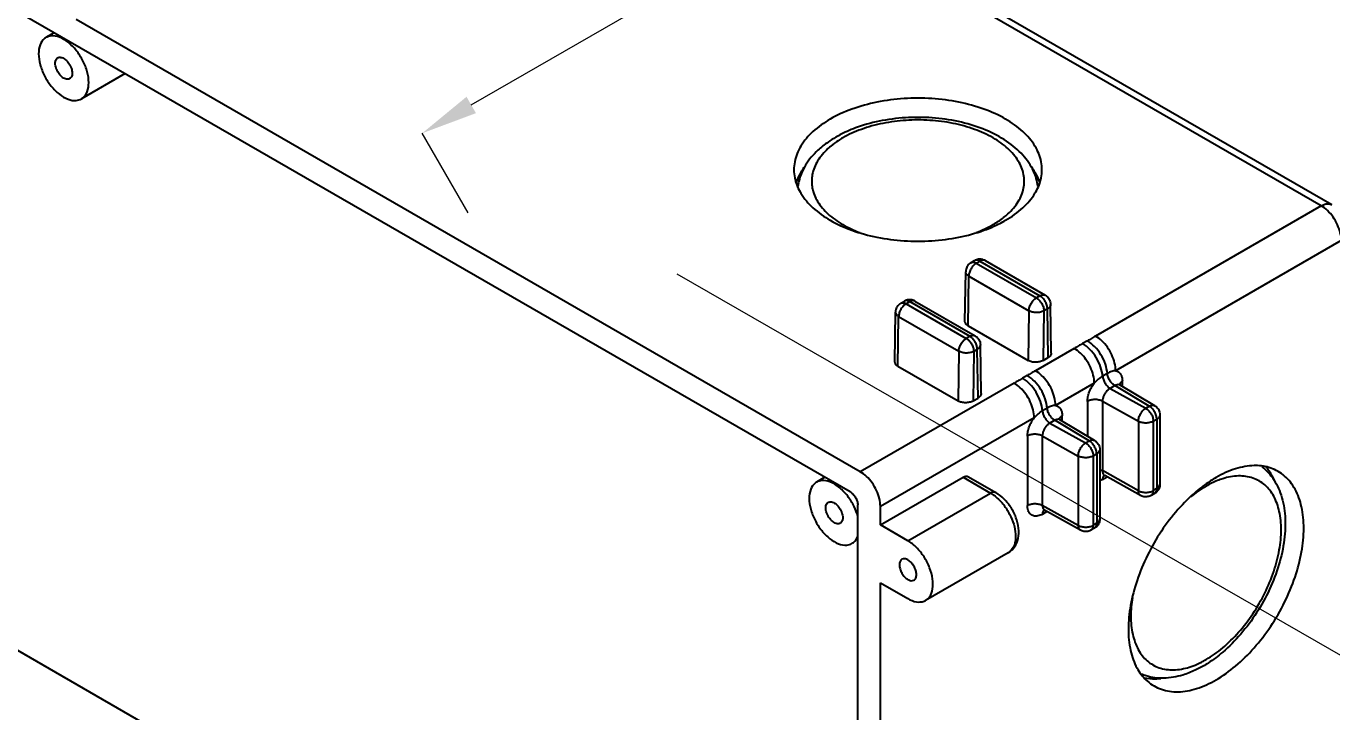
# Model space of a CAD drawing. Extents: x 0 to 1128, y 0 to 827.
# Drawn here: x 713.3 to 805.5, y 523.8 to 572.2 of the extents above; entities that cross this region are included whole.
import ezdxf

# ---------------------------------------------------------------- set-up
doc = ezdxf.new("R2010")
doc.units = 0
doc.header["$LTSCALE"] = 10
doc.header["$MEASUREMENT"] = 0
doc.header["$PDMODE"] = 3
doc.header["$PDSIZE"] = -10
doc.layers.get('0').update_dxf_attribs({"linetype": 'CONTINUOUS'})
doc.layers.get('DEFPOINTS').update_dxf_attribs({"linetype": 'CONTINUOUS'})
doc.styles.add('Daelim Dimension', font='')
doc.styles.get('Daelim Dimension').set_extended_font_data('나눔고딕')
doc.dimstyles.new('DEFAULT', dxfattribs={"dimscale": 2, "dimtxt": 2, "dimasz": 2, "dimexe": 0, "dimexo": 2, "dimgap": 1, "dimtad": 1, "dimdec": 0, "dimzin": 9, "dimdsep": 46, "dimtxsty": 'Daelim Dimension', "dimcen": 0.5, "dimclrd": 5, "dimclre": 5, "dimclrt": 256, "dimadec": 1, "dimazin": 0, "dimtfac": 1, "dimtdec": 0, "dimtix": 1, "dimtmove": 0, "dimatfit": 3, "dimfxl": 1, "dimtolj": 1, "dimtzin": 1, "dimlwd": 9, "dimlwe": 9, "dimarcsym": 0})

# ---------------------------------------------------------------- blocks, each defined once
blk = doc.blocks.new('*D5')
at = {"color": 5, "lineweight": 9, "ltscale": 0.5, "transparency": 16777216}
for p, q in [((774.245, 583.67), (802.521, 599.995)), ((777.486, 578.057), (774.245, 583.67)), ((744.743, 566.637), (770.781, 581.67)), ((744.52, 559.024), (741.279, 564.637))]:
    blk.add_line(p, q, dxfattribs=at)
at = {"color": 5, "ltscale": 0.5, "transparency": 16777216}
for points in [[(770.448, 582.248), (771.115, 581.093), (774.245, 583.67)], [(744.41, 567.215), (745.077, 566.06), (741.279, 564.637)]]:
    blk.add_solid(points, dxfattribs=at)
at = {"layer": 'DEFPOINTS', "color": 0, "ltscale": 0.5, "transparency": 16777216}
for p in [(774.245, 583.67), (779.486, 574.593), (746.52, 555.56)]:
    blk.add_point(p, dxfattribs=at)
at = {"color": 7, "ltscale": 0.5, "transparency": 16777216, "insert": (785.689, 600.499), "char_height": 10, "attachment_point": 5, "rotation": 29.99985, "style": 'Daelim Dimension'}
blk.add_mtext('\\A1;(95)', dxfattribs=at)
blk = doc.blocks.new('*D6')
at = {"color": 5, "lineweight": 9, "ltscale": 0.5, "transparency": 16777216}
for p, q in [((651.334, 526.588), (634.606, 498.741)), ((638.035, 496.681), (754.591, 426.662)), ((774.749, 452.449), (758.02, 424.603))]:
    blk.add_line(p, q, dxfattribs=at)
at = {"color": 5, "ltscale": 0.5, "transparency": 16777216}
for points in [[(638.378, 497.253), (637.692, 496.11), (634.606, 498.741)], [(754.935, 427.234), (754.248, 426.091), (758.02, 424.603)]]:
    blk.add_solid(points, dxfattribs=at)
at = {"layer": 'DEFPOINTS', "color": 0, "ltscale": 0.5, "transparency": 16777216}
for p in [(653.394, 530.017), (776.808, 455.878), (758.02, 424.603)]:
    blk.add_point(p, dxfattribs=at)
at = {"color": 7, "ltscale": 0.5, "transparency": 16777216, "insert": (700.872, 469.261), "char_height": 10, "attachment_point": 5, "rotation": 329.00548, "style": 'Daelim Dimension'}
blk.add_mtext('\\A1;(331)', dxfattribs=at)
blk = doc.blocks.new('*D7')
at = {"color": 5, "lineweight": 9, "ltscale": 0.5, "transparency": 16777216}
for p, q in [((759.241, 554.713), (852.347, 501.166)), ((850.353, 497.698), (812.789, 432.384)), ((717.69, 482.463), (810.795, 428.916))]:
    blk.add_line(p, q, dxfattribs=at)
at = {"color": 5, "ltscale": 0.5, "transparency": 16777216}
for points in [[(849.775, 498.031), (850.931, 497.366), (852.347, 501.166)], [(812.211, 432.716), (813.367, 432.052), (810.795, 428.916)]]:
    blk.add_solid(points, dxfattribs=at)
at = {"layer": 'DEFPOINTS', "color": 0, "ltscale": 0.5, "transparency": 16777216}
for p in [(755.774, 556.707), (714.222, 484.458), (810.795, 428.916)]:
    blk.add_point(p, dxfattribs=at)
at = {"color": 7, "ltscale": 0.5, "transparency": 16777216, "insert": (823.897, 469.455), "char_height": 10, "attachment_point": 5, "rotation": 60.09591, "style": 'Daelim Dimension'}
blk.add_mtext('\\A1;(200)', dxfattribs=at)

msp = doc.modelspace()

# ---------------------------------------------------------------- linework, layer by layer
at = {"color": 9, "linetype": 'Continuous'}
for p, q in [((804.727, 559.514), (690.528, 625.444)), ((804.727, 559.514), (788.802, 550.319)), ((806.141, 557.064), (790.216, 547.87)), ((780.258, 555.642), (780.258, 555.642)), ((779.635, 554.861), (779.635, 554.861)), ((780.384, 555.462), (780.633, 555.605)), ((780.384, 555.462), (784.627, 553.012)), ((780.633, 555.605), (784.876, 553.156)), ((779.802, 551.043), (779.854, 554.554)), ((779.854, 554.554), (784.097, 552.105)), ((784.876, 553.156), (784.627, 553.012)), ((774.684, 552.003), (774.684, 552.003)), ((775.308, 552.784), (775.308, 552.784)), ((775.434, 552.604), (775.683, 552.747)), ((775.434, 552.604), (779.677, 550.154)), ((775.683, 552.747), (779.925, 550.298)), ((784.097, 552.105), (784.044, 548.593)), ((785.157, 552.094), (785.105, 548.593)), ((785.406, 552.237), (785.157, 552.094)), ((785.458, 548.797), (785.406, 552.237)), ((785.626, 552.555), (785.626, 552.555)), ((774.851, 548.185), (774.904, 551.696)), ((774.904, 551.696), (779.147, 549.247)), ((779.925, 550.298), (779.677, 550.154)), ((779.147, 549.247), (779.094, 545.735)), ((780.207, 549.236), (780.155, 545.735)), ((780.456, 549.379), (780.207, 549.236)), ((780.508, 545.939), (780.456, 549.379)), ((780.675, 549.697), (780.675, 549.697)), ((787.294, 549.449), (784.559, 547.87)), ((788.223, 549.976), (787.888, 549.783)), ((783.981, 547.527), (783.646, 547.333)), ((789.632, 547.679), (789.297, 547.485)), ((783.051, 547), (772.2, 540.734)), ((788.708, 546.999), (785.973, 545.42)), ((790.16, 546.817), (789.825, 546.624)), ((789.825, 546.624), (792.343, 545.22)), ((792.592, 545.363), (790.16, 546.817)), ((790.69, 546.761), (790.69, 547.123)), ((788.234, 545.705), (788.234, 543.244)), ((789.285, 545.71), (791.822, 544.296)), ((789.285, 545.71), (789.285, 540.811)), ((785.389, 545.229), (785.054, 545.036)), ((786.448, 544.312), (786.448, 544.674)), ((792.343, 545.22), (792.592, 545.363)), ((793.342, 544.751), (793.342, 544.751)), ((784.466, 544.55), (773.614, 538.285)), ((785.917, 544.367), (785.582, 544.174)), ((785.582, 544.174), (788.1, 542.77)), ((788.349, 542.914), (785.917, 544.367)), ((791.822, 544.296), (791.822, 539.397)), ((792.873, 544.301), (793.122, 544.445)), ((792.873, 544.301), (792.873, 539.402)), ((793.122, 544.445), (793.122, 539.546)), ((783.991, 543.255), (783.991, 538.356)), ((785.043, 543.261), (787.579, 541.846)), ((785.043, 543.261), (785.043, 538.362)), ((788.1, 542.77), (788.349, 542.914)), ((787.579, 541.846), (787.579, 536.947)), ((788.631, 541.852), (788.879, 541.995)), ((788.631, 541.852), (788.631, 536.953)), ((788.879, 541.995), (788.879, 537.096)), ((789.099, 542.301), (789.099, 542.301)), ((779.448, 540.346), (781.392, 539.224)), ((791.822, 539.397), (789.285, 540.811)), ((789.295, 540.194), (789.608, 540.375)), ((775.559, 535.856), (781.392, 539.224)), ((793.122, 539.546), (792.873, 539.402)), ((787.579, 536.947), (785.043, 538.362)), ((785.052, 537.744), (785.365, 537.925)), ((788.879, 537.096), (788.631, 536.953))]:
    msp.add_line(p, q, dxfattribs=at)
at = {"color": 7, "linetype": 'Continuous'}
for p, q in [((805.476, 559.588), (691.278, 625.519)), ((771.493, 539.305), (658.709, 604.42)), ((772.2, 540.734), (716.868, 572.679)), ((715.323, 571.734), (714.735, 571.394)), ((720.323, 568.848), (717.234, 567.064)), ((780.009, 555.499), (780.258, 555.642)), ((781.008, 555.642), (785.251, 553.193)), ((779.582, 551.353), (779.635, 554.861)), ((774.632, 548.495), (774.684, 552.003)), ((775.059, 552.641), (775.308, 552.784)), ((776.058, 552.784), (780.3, 550.335)), ((785.678, 549.108), (785.626, 552.555)), ((779.802, 551.043), (784.044, 548.593)), ((780.728, 546.249), (780.675, 549.697)), ((785.105, 548.593), (785.458, 548.797)), ((774.851, 548.185), (779.094, 545.735)), ((790.464, 546.918), (790.457, 546.929)), ((790.474, 546.905), (790.464, 546.918)), ((790.532, 546.856), (790.474, 546.905)), ((792.976, 545.395), (790.532, 546.856)), ((780.155, 545.735), (780.508, 545.939)), ((793.342, 544.751), (793.342, 539.852)), ((786.221, 544.468), (786.214, 544.48)), ((786.231, 544.455), (786.221, 544.468)), ((786.289, 544.407), (786.231, 544.455)), ((788.734, 542.945), (786.289, 544.407)), ((789.099, 542.301), (789.099, 537.402)), ((769.7, 540.341), (769.111, 540.001)), ((773.614, 536.978), (779.448, 540.346)), ((779.823, 540.384), (781.767, 539.261)), ((789.347, 540.493), (789.356, 540.493)), ((789.356, 540.493), (789.446, 540.465)), ((791.978, 539.053), (789.447, 540.464)), ((692.985, 539.518), (741.875, 511.292)), ((792.967, 539.202), (792.718, 539.059)), ((772.023, 457.553), (772.023, 538.387)), ((773.614, 536.978), (773.614, 538.285)), ((785.105, 538.044), (785.114, 538.043)), ((785.114, 538.043), (785.204, 538.015)), ((787.735, 536.604), (785.204, 538.015)), ((775.559, 535.856), (773.614, 536.978)), ((788.724, 536.753), (788.475, 536.609)), ((782.642, 535.017), (776.808, 531.649)), ((773.614, 532.896), (775.559, 531.773)), ((773.614, 499.093), (773.614, 532.896))]:
    msp.add_line(p, q, dxfattribs=at)
for points, start_tangent, end_tangent in [([(714.734, 571.393), (714.63, 571.323), (714.323, 570.887), (714.217, 570.25)], (-0.87059, -0.492009), (0, -1)), ([(717.752, 568.209), (717.646, 568.969), (717.339, 569.76), (716.868, 570.487), (716.291, 571.062), (715.678, 571.417), (715.101, 571.508), (714.734, 571.393)], (0, 1), (-0.87059, -0.492009)), ([(714.217, 570.25), (714.323, 569.49), (714.63, 568.699), (715.101, 567.972), (715.678, 567.396), (716.291, 567.042), (716.868, 566.951), (717.235, 567.066)], (0, -1), (0.87059, 0.492009)), ([(715.383, 569.576), (715.443, 569.843), (715.561, 569.965)], (0, 1), (0.855845, 0.517233)), ([(716.408, 568.494), (716.359, 568.47), (716.118, 568.476), (715.851, 568.63), (715.61, 568.903), (715.443, 569.241), (715.383, 569.576)], (-0.855845, -0.517233), (0, 1)), ([(715.561, 569.965), (715.61, 569.988), (715.851, 569.983), (716.118, 569.829), (716.359, 569.556), (716.526, 569.218), (716.586, 568.882)], (0.855845, 0.517233), (0, -1)), ([(716.586, 568.882), (716.526, 568.616), (716.408, 568.494)], (0, -1), (-0.855845, -0.517233)), ([(717.235, 567.066), (717.339, 567.136), (717.646, 567.572), (717.752, 568.209)], (0.87059, 0.492009), (0, 1)), ([(785.015, 562.065), (784.96, 562.631), (784.524, 563.734), (783.674, 564.753), (782.453, 565.637), (780.921, 566.342), (779.155, 566.833), (777.245, 567.085), (775.286, 567.085), (773.375, 566.833), (771.61, 566.342), (770.078, 565.637)], (-0.000004, 1), (-0.866027, -0.499998)), ([(784.735, 560.894), (784.418, 561.972), (783.672, 563.088), (782.524, 564.075), (781.049, 564.862), (779.344, 565.411), (777.503, 565.707), (775.611, 565.747), (773.751, 565.531), (772.007, 565.065), (770.844, 564.567)], (-0.131885, 0.991265), (-0.890645, -0.4547)), ([(770.078, 565.637), (768.857, 564.753), (768.006, 563.733), (767.57, 562.631), (767.516, 562.065)], (-0.866027, -0.499998), (0.000004, -1)), ([(769.921, 564.017), (769.203, 563.439), (768.332, 562.382), (767.859, 561.238), (767.794, 560.879)], (-0.820775, -0.571252), (-0.126549, -0.99196)), ([(770.462, 564.36), (769.921, 564.017)], (-0.866027, -0.499998), (-0.820775, -0.571252)), ([(770.844, 564.567), (770.462, 564.36)], (-0.890645, -0.4547), (-0.866027, -0.499998)), ([(768.222, 562.217), (768.006, 561.896)], (-0.595517, -0.803343), (-0.517433, -0.855723)), ([(784.524, 561.896), (784.277, 562.26)], (-0.51749, 0.855689), (-0.605406, 0.795917)), ([(767.516, 562.065), (767.57, 561.499), (767.946, 560.501)], (0.000004, -1), (0.490536, -0.871421)), ([(767.995, 561.876), (767.666, 561.161)], (-0.512342, -0.858781), (-0.310352, -0.950622)), ([(768.006, 561.896), (767.995, 561.876)], (-0.517433, -0.855723), (-0.512342, -0.858781)), ([(784.536, 561.876), (784.524, 561.896)], (-0.512385, 0.858756), (-0.51749, 0.855689)), ([(784.865, 561.161), (784.536, 561.876)], (-0.310333, 0.950628), (-0.512385, 0.858756)), ([(784.584, 560.499), (784.96, 561.499), (785.015, 562.065)], (0.491039, 0.871137), (-0.000004, 1)), ([(767.946, 560.501), (768.006, 560.397)], (0.490536, -0.871421), (0.51749, -0.855689)), ([(768.006, 560.397), (768.857, 559.377), (770.078, 558.493), (771.61, 557.788), (773.376, 557.297), (775.286, 557.045), (777.245, 557.045), (779.155, 557.297), (780.921, 557.788), (781.622, 558.07)], (0.51749, -0.855689), (0.912988, 0.407987)), ([(782.453, 558.493), (783.674, 559.377), (784.524, 560.397)], (0.866027, 0.499998), (0.517433, 0.855723)), ([(784.524, 560.397), (784.584, 560.499)], (0.517433, 0.855723), (0.491039, 0.871137)), ([(781.622, 558.07), (782.453, 558.493)], (0.912988, 0.407987), (0.866027, 0.499998)), ([(780.287, 555.658), (780.258, 555.642)], (-0.886867, -0.462025), (-0.865678, -0.500601)), ([(780.606, 555.742), (780.344, 555.685), (780.287, 555.658)], (-0.999359, -0.035785), (-0.886867, -0.462025)), ([(781.008, 555.642), (780.918, 555.687), (780.633, 555.743), (780.606, 555.742)], (-0.865718, 0.500532), (-0.999359, -0.035785)), ([(780.009, 555.499), (779.793, 555.31), (779.661, 555.048), (779.635, 554.861)], (-0.866027, -0.499998), (-0.01513, -0.999886)), ([(775.656, 552.884), (775.394, 552.827), (775.337, 552.8)], (-0.999359, -0.035785), (-0.886867, -0.462025)), ([(776.058, 552.784), (775.968, 552.829), (775.683, 552.885), (775.656, 552.884)], (-0.865718, 0.500532), (-0.999359, -0.035785)), ([(785.251, 553.193), (785.468, 553.003), (785.599, 552.74), (785.625, 552.555)], (0.86603, -0.499992), (0.01533, -0.999882)), ([(775.059, 552.641), (774.842, 552.452), (774.711, 552.19), (774.684, 552.003)], (-0.866027, -0.499998), (-0.01513, -0.999886)), ([(775.337, 552.8), (775.308, 552.784)], (-0.886867, -0.462025), (-0.865678, -0.500601)), ([(779.802, 551.043), (779.639, 551.183), (779.582, 551.349), (779.582, 551.353)], (-0.86603, 0.499992), (0.01624, 0.999868)), ([(780.3, 550.335), (780.518, 550.145), (780.649, 549.882), (780.675, 549.697)], (0.86603, -0.499992), (0.01533, -0.999882)), ([(774.851, 548.185), (774.689, 548.325), (774.632, 548.491), (774.632, 548.495)], (-0.86603, 0.499992), (0.01624, 0.999868)), ([(785.105, 548.593), (784.862, 548.5), (784.575, 548.467), (784.288, 548.499), (784.044, 548.593)], (-0.866027, -0.499998), (-0.86603, 0.499992)), ([(785.678, 549.107), (785.678, 549.104), (785.621, 548.938), (785.458, 548.797)], (0.016555, -0.999863), (-0.866027, -0.499998)), ([(780.155, 545.735), (779.911, 545.641), (779.624, 545.609), (779.337, 545.641), (779.094, 545.735)], (-0.866027, -0.499998), (-0.86603, 0.499992)), ([(780.728, 546.249), (780.728, 546.246), (780.671, 546.08), (780.508, 545.939)], (0.016555, -0.999863), (-0.866027, -0.499998)), ([(792.976, 545.395), (793.19, 545.203), (793.317, 544.94), (793.342, 544.751)], (0.858306, -0.513138), (0.000134, -1)), ([(788.734, 542.945), (788.947, 542.754), (789.075, 542.49), (789.099, 542.301)], (0.858306, -0.513138), (0.000134, -1)), ([(799.986, 541.168), (798.679, 540.942), (797.302, 540.326)], (-0.999795, -0.020239), (-0.866027, -0.499998)), ([(800.105, 541.169), (799.986, 541.168)], (-0.999947, 0.010323), (-0.999795, -0.020239)), ([(801.676, 540.758), (801.16, 540.994), (800.105, 541.169)], (-0.866028, 0.499995), (-0.999947, 0.010323)), ([(800.522, 541.102), (801.256, 540.346)], (0.792528, -0.609836), (0.590487, -0.807047)), ([(801.274, 540.439), (800.819, 541.081)], (-0.487537, 0.873102), (-0.668117, 0.744056)), ([(769.111, 539.999), (769.007, 539.93), (768.7, 539.493), (768.593, 538.856)], (-0.87059, -0.492009), (0, -1)), ([(771.245, 539.093), (770.668, 539.669), (770.054, 540.023), (769.477, 540.114), (769.111, 539.999)], (-0.626411, 0.779493), (-0.87059, -0.492009)), ([(773.614, 538.285), (773.545, 538.829), (773.344, 539.401), (773.031, 539.943), (772.637, 540.402), (772.2, 540.734)], (0, 1), (-0.86603, 0.499992)), ([(779.448, 540.346), (779.651, 540.417), (779.823, 540.384)], (0.866027, 0.499998), (0.866032, -0.499989)), ([(797.302, 540.326), (796.521, 539.818)], (-0.866027, -0.499998), (-0.809823, -0.586675)), ([(801.298, 540.288), (801.892, 539.084), (802.172, 537.597), (802.116, 535.925), (801.739, 534.174), (801.075, 532.432), (800.163, 530.774), (799.046, 529.271), (797.771, 527.994), (796.758, 527.235)], (0.575794, -0.817595), (-0.839106, -0.543968)), ([(797.302, 526.037), (798.679, 527.011), (799.986, 528.294), (801.16, 529.823), (802.139, 531.52), (802.876, 533.3), (803.334, 535.074), (803.489, 536.754), (803.334, 538.254), (802.876, 539.5), (802.139, 540.429), (801.676, 540.758)], (0.866027, 0.499998), (-0.866028, 0.499995)), ([(801.256, 540.346), (801.298, 540.288)], (0.590487, -0.807047), (0.575794, -0.817595)), ([(801.285, 540.418), (801.274, 540.439)], (-0.482308, 0.876002), (-0.487537, 0.873102)), ([(801.476, 540.022), (801.285, 540.418)], (-0.386587, 0.922253), (-0.482308, 0.876002)), ([(771.715, 538.366), (771.245, 539.093)], (-0.455809, 0.890078), (-0.626411, 0.779493)), ([(771.493, 539.305), (771.696, 539.142), (771.868, 538.91), (771.983, 538.645), (772.023, 538.387)], (0.86603, -0.499992), (0, -1)), ([(782.641, 535.017), (782.695, 535.05), (783.091, 535.438), (783.333, 536.018), (783.365, 536.741), (783.183, 537.497), (782.834, 538.199), (782.352, 538.805), (781.767, 539.261)], (0.866928, 0.498433), (-0.86603, 0.499992)), ([(796.521, 539.818), (795.925, 539.352), (794.617, 538.068), (793.444, 536.54), (792.465, 534.843), (791.727, 533.063), (791.27, 531.289), (791.115, 529.609), (791.27, 528.109), (791.727, 526.863)], (-0.809823, -0.586675), (0.482308, -0.876002)), ([(792.718, 539.059), (792.635, 539.018), (792.354, 538.958), (792.067, 539.011), (791.978, 539.053)], (-0.865683, -0.500592), (-0.873125, 0.487497)), ([(793.007, 539.227), (792.966, 539.202)], (-0.832544, -0.553959), (-0.865935, -0.500157)), ([(793.121, 539.321), (793.007, 539.227)], (-0.708033, -0.706179), (-0.832544, -0.553959)), ([(793.342, 539.852), (793.285, 539.567), (793.121, 539.321)], (0, -1), (-0.708033, -0.706179)), ([(768.593, 538.856), (768.7, 538.097), (769.007, 537.305), (769.477, 536.578), (770.054, 536.003), (770.668, 535.648), (771.245, 535.558), (771.611, 535.672)], (0, -1), (0.87059, 0.492009)), ([(769.76, 538.183), (769.82, 538.449), (769.937, 538.571)], (0, 1), (0.855845, 0.517233)), ([(770.785, 537.1), (770.736, 537.077), (770.495, 537.082), (770.227, 537.236), (769.986, 537.509), (769.82, 537.847), (769.76, 538.183)], (-0.855845, -0.517233), (0, 1)), ([(769.937, 538.571), (769.986, 538.595), (770.227, 538.59), (770.495, 538.435), (770.736, 538.162), (770.903, 537.824), (770.962, 537.489)], (0.855845, 0.517233), (0, -1)), ([(771.756, 538.284), (771.715, 538.366)], (-0.43695, 0.899486), (-0.455809, 0.890078)), ([(772.023, 537.571), (771.756, 538.284)], (-0.256706, 0.96649), (-0.43695, 0.899486)), ([(770.962, 537.489), (770.903, 537.222), (770.785, 537.1)], (0, -1), (-0.855845, -0.517233)), ([(789.099, 537.402), (789.043, 537.118), (788.879, 536.871)], (0, -1), (-0.708033, -0.706179)), ([(788.475, 536.609), (788.393, 536.568), (788.112, 536.509), (787.825, 536.561), (787.735, 536.604)], (-0.865683, -0.500592), (-0.873125, 0.487497)), ([(788.764, 536.778), (788.724, 536.753)], (-0.832544, -0.553959), (-0.865935, -0.500157)), ([(788.879, 536.871), (788.764, 536.778)], (-0.708033, -0.706179), (-0.832544, -0.553959)), ([(771.611, 535.672), (771.715, 535.742), (772.024, 536.182)], (0.87059, 0.492009), (0.360911, 0.9326)), ([(776.807, 531.65), (777.089, 531.91), (777.299, 532.455), (777.299, 533.164), (777.089, 533.951), (776.695, 534.722), (776.163, 535.384), (775.559, 535.856)], (0.86139, 0.507944), (-0.86603, 0.499992)), ([(775.133, 534.551), (775.003, 534.401), (774.957, 534.162)], (-0.866307, -0.499512), (0, -1)), ([(776.16, 533.468), (776.114, 533.76), (775.983, 534.06), (775.789, 534.323), (775.559, 534.509), (775.328, 534.589), (775.133, 534.551)], (0, 1), (-0.866307, -0.499512)), ([(774.957, 534.162), (775.003, 533.87), (775.133, 533.569), (775.328, 533.306), (775.559, 533.121), (775.789, 533.041), (775.983, 533.078)], (0, -1), (0.866307, 0.499512)), ([(775.983, 533.078), (776.114, 533.228), (776.16, 533.468)], (0.866307, 0.499512), (0, 1)), ([(775.559, 531.773), (776.163, 531.547), (776.695, 531.595), (776.807, 531.65)], (0.86603, -0.499992), (0.86139, 0.507944)), ([(796.758, 527.235), (796.388, 527.008)], (-0.839106, -0.543968), (-0.866027, -0.499998)), ([(791.727, 526.863), (791.787, 526.759)], (0.482308, -0.876002), (0.509429, -0.860513)), ([(791.787, 526.759), (792.465, 525.934), (792.927, 525.605)], (0.509429, -0.860513), (0.866028, -0.499995)), ([(795.82, 526.711), (794.961, 526.378), (793.61, 526.152), (792.382, 526.315), (792.039, 526.438)], (-0.905108, -0.425181), (-0.922338, 0.386384)), ([(792.219, 526.186), (793.026, 526.113), (793.412, 526.14)], (0.978437, -0.206544), (0.993474, 0.11406)), ([(796.388, 527.008), (795.82, 526.711)], (-0.866027, -0.499998), (-0.905108, -0.425181)), ([(792.927, 525.605), (793.444, 525.369), (794.617, 525.195), (795.925, 525.421), (797.302, 526.037)], (0.866028, -0.499995), (0.866027, 0.499998))]:
    msp.add_spline(points, degree=3, dxfattribs=dict(at, start_tangent=start_tangent, end_tangent=end_tangent))
at = {"color": 9, "linetype": 'Continuous'}
for points, start_tangent, end_tangent in [([(782.615, 558.944), (783.344, 559.818), (783.718, 560.764), (783.718, 561.733), (783.345, 562.679), (782.616, 563.552), (781.568, 564.311), (780.255, 564.915), (778.742, 565.336), (777.104, 565.551), (775.425, 565.551), (773.787, 565.335), (772.274, 564.914), (770.962, 564.31)], (0.736491, 0.676447), (-0.866027, -0.499998)), ([(770.642, 564.114), (770.124, 563.734)], (-0.83697, -0.547249), (-0.771717, -0.635966)), ([(770.962, 564.31), (770.642, 564.114)], (-0.866027, -0.499998), (-0.83697, -0.547249)), ([(769.915, 563.553), (769.187, 562.679), (768.813, 561.733), (768.813, 560.764), (769.186, 559.818), (769.915, 558.945), (770.963, 558.186), (772.16, 557.625)], (-0.736491, -0.676447), (0.935567, -0.35315)), ([(770.124, 563.734), (769.915, 563.553)], (-0.771717, -0.635966), (-0.736491, -0.676447)), ([(804.727, 559.514), (805.054, 559.643), (805.35, 559.64), (805.476, 559.587)], (0.866027, 0.499998), (0.866029, -0.499993)), ([(806.141, 557.064), (806.071, 557.609), (805.871, 558.18), (805.558, 558.722), (805.163, 559.181), (804.727, 559.514)], (0, 1), (-0.86603, 0.499992)), ([(781.569, 558.187), (782.313, 558.688)], (0.866027, 0.499998), (0.785608, 0.618725)), ([(782.313, 558.688), (782.615, 558.944)], (0.785608, 0.618725), (0.736491, 0.676447)), ([(780.372, 557.625), (781.569, 558.187)], (0.935505, 0.353314), (0.866027, 0.499998)), ([(780.633, 555.605), (780.429, 555.676), (780.258, 555.642)], (-0.86603, 0.499992), (-0.866748, -0.498746)), ([(781.008, 555.642), (781.006, 555.643), (780.835, 555.676), (780.633, 555.605)], (-0.86532, 0.50122), (-0.866027, -0.499998)), ([(779.854, 554.554), (779.691, 554.694), (779.635, 554.859), (779.635, 554.861)], (-0.86603, 0.499992), (0.015849, 0.999874)), ([(780.384, 555.462), (780.187, 555.303), (780.014, 555.074), (779.898, 554.811), (779.854, 554.554)], (-0.866027, -0.499998), (-0.014984, -0.999888)), ([(780.009, 555.499), (780.182, 555.532), (780.217, 555.528)], (0.866028, 0.499995), (0.983202, -0.18252)), ([(780.217, 555.528), (780.384, 555.462)], (0.983202, -0.18252), (0.86603, -0.499992)), ([(784.097, 552.105), (784.14, 552.36), (784.255, 552.622), (784.426, 552.851), (784.627, 553.012)], (0.014984, 0.999888), (0.866027, 0.499998)), ([(784.627, 553.012), (784.827, 552.852), (785.001, 552.619), (785.117, 552.353), (785.157, 552.094)], (0.86603, -0.499992), (0, -1)), ([(784.876, 553.156), (785.076, 553.226), (785.247, 553.195), (785.251, 553.193)], (0.866027, 0.499998), (0.864755, -0.502194)), ([(785.406, 552.237), (785.365, 552.496), (785.249, 552.763), (785.076, 552.995), (784.876, 553.156)], (0, 1), (-0.86603, 0.499992)), ([(774.904, 551.696), (774.741, 551.836), (774.684, 552.001), (774.684, 552.003)], (-0.86603, 0.499992), (0.015849, 0.999874)), ([(775.434, 552.604), (775.236, 552.445), (775.064, 552.216), (774.947, 551.953), (774.904, 551.696)], (-0.866027, -0.499998), (-0.014984, -0.999888)), ([(775.059, 552.641), (775.231, 552.674), (775.267, 552.67)], (0.866028, 0.499995), (0.983202, -0.18252)), ([(775.267, 552.67), (775.434, 552.604)], (0.983202, -0.18252), (0.86603, -0.499992)), ([(775.683, 552.747), (775.479, 552.818), (775.308, 552.784)], (-0.86603, 0.499992), (-0.866748, -0.498746)), ([(776.058, 552.784), (776.056, 552.785), (775.884, 552.818), (775.683, 552.747)], (-0.86532, 0.50122), (-0.866027, -0.499998)), ([(785.157, 552.094), (784.913, 552.004), (784.624, 551.975), (784.336, 552.011), (784.097, 552.105)], (-0.87355, -0.486734), (-0.86603, 0.499992)), ([(785.626, 552.555), (785.626, 552.553), (785.569, 552.383), (785.406, 552.237)], (0.015864, -0.999874), (-0.858437, -0.512918)), ([(779.147, 549.247), (779.19, 549.502), (779.305, 549.764), (779.476, 549.993), (779.677, 550.154)], (0.014984, 0.999888), (0.866027, 0.499998)), ([(779.677, 550.154), (779.877, 549.994), (780.05, 549.761), (780.166, 549.495), (780.207, 549.236)], (0.86603, -0.499992), (0, -1)), ([(779.925, 550.298), (780.126, 550.368), (780.297, 550.337), (780.3, 550.335)], (0.866027, 0.499998), (0.864755, -0.502194)), ([(780.456, 549.379), (780.415, 549.638), (780.299, 549.905), (780.125, 550.137), (779.925, 550.298)], (0, 1), (-0.86603, 0.499992)), ([(788.802, 550.319), (788.505, 550.143), (788.223, 549.976)], (-0.866512, -0.499156), (-0.866034, -0.499986)), ([(790.216, 547.87), (790.147, 548.415), (789.946, 548.986), (789.633, 549.528), (789.239, 549.987), (788.802, 550.319)], (0.00021, 1), (-0.866078, 0.499909)), ([(780.207, 549.236), (779.963, 549.146), (779.674, 549.117), (779.386, 549.153), (779.147, 549.247)], (-0.87355, -0.486734), (-0.86603, 0.499992)), ([(780.675, 549.697), (780.675, 549.695), (780.619, 549.525), (780.456, 549.379)], (0.015864, -0.999874), (-0.858437, -0.512918)), ([(787.888, 549.783), (787.605, 549.623), (787.294, 549.449)], (-0.865942, -0.500144), (-0.865545, -0.500831)), ([(788.708, 546.999), (788.639, 547.544), (788.438, 548.115), (788.125, 548.657), (787.731, 549.117), (787.294, 549.449)], (0.000029, 1), (-0.866023, 0.500004)), ([(789.297, 547.485), (789.155, 548.145), (788.842, 548.805), (788.4, 549.377), (787.888, 549.783)], (-0.075389, 0.997154), (-0.865935, 0.500157)), ([(789.632, 547.679), (789.49, 548.338), (789.177, 548.999), (788.735, 549.571), (788.223, 549.976)], (-0.075362, 0.997156), (-0.866015, 0.500017)), ([(783.646, 547.333), (783.362, 547.174), (783.051, 547)], (-0.865942, -0.500144), (-0.865545, -0.500831)), ([(785.054, 545.036), (784.912, 545.695), (784.599, 546.356), (784.157, 546.928), (783.646, 547.333)], (-0.075389, 0.997154), (-0.865935, 0.500157)), ([(784.559, 547.87), (784.263, 547.694), (783.981, 547.527)], (-0.866512, -0.499156), (-0.866034, -0.499986)), ([(785.389, 545.229), (785.247, 545.889), (784.934, 546.549), (784.492, 547.121), (783.981, 547.527)], (-0.075362, 0.997156), (-0.866015, 0.500017)), ([(785.973, 545.42), (785.904, 545.965), (785.703, 546.536), (785.39, 547.078), (784.996, 547.538), (784.559, 547.87)], (0.00021, 1), (-0.866078, 0.499909)), ([(789.297, 547.485), (788.987, 547.266), (788.708, 546.999)], (-0.865945, -0.500139), (-0.681312, -0.731993)), ([(789.297, 547.485), (789.35, 547.238), (789.467, 546.99), (789.633, 546.776), (789.825, 546.624)], (0.075391, -0.997154), (0.86603, -0.499992)), ([(790.216, 547.87), (789.945, 547.818), (789.632, 547.679)], (-0.996774, -0.080255), (-0.866089, -0.49989)), ([(790.16, 546.817), (789.968, 546.969), (789.802, 547.183), (789.685, 547.431), (789.632, 547.679)], (-0.86603, 0.499992), (-0.075391, 0.997154)), ([(790.216, 547.87), (790.414, 547.788), (790.564, 547.63), (790.658, 547.405), (790.69, 547.123)], (0.982697, -0.185223), (0.000033, -1)), ([(784.466, 544.55), (784.396, 545.095), (784.196, 545.666), (783.883, 546.208), (783.488, 546.667), (783.051, 547)], (0.000029, 1), (-0.866023, 0.500004)), ([(788.234, 545.705), (788.266, 546.023), (788.36, 546.357), (788.51, 546.689), (788.708, 546.999)], (0.000164, 1), (0.597198, 0.802094)), ([(789.825, 546.624), (789.658, 546.5), (789.508, 546.33), (789.388, 546.128), (789.312, 545.914), (789.285, 545.71)], (-0.873424, -0.48696), (-0.000005, -1)), ([(790.321, 546.883), (790.16, 546.817)], (-0.977715, -0.209938), (-0.858304, -0.513142)), ([(790.531, 546.856), (790.466, 546.883), (790.321, 546.883)], (-0.859076, 0.511848), (-0.977715, -0.209938)), ([(790.492, 546.918), (790.485, 546.901)], (-0.383061, -0.923723), (-0.327082, -0.944996)), ([(790.69, 547.123), (790.529, 546.984), (790.492, 546.918)], (-0.866027, -0.499998), (-0.383061, -0.923723)), ([(789.285, 545.71), (789.042, 545.801), (788.758, 545.832), (788.474, 545.798), (788.234, 545.705)], (-0.873425, 0.486959), (-0.866027, -0.499998)), ([(785.054, 545.036), (784.745, 544.817), (784.466, 544.55)], (-0.865945, -0.500139), (-0.681312, -0.731993)), ([(785.054, 545.036), (785.107, 544.788), (785.225, 544.541), (785.391, 544.326), (785.582, 544.174)], (0.075391, -0.997154), (0.86603, -0.499992)), ([(785.973, 545.42), (785.702, 545.368), (785.389, 545.229)], (-0.996774, -0.080255), (-0.866089, -0.49989)), ([(785.917, 544.367), (785.725, 544.52), (785.56, 544.734), (785.442, 544.982), (785.389, 545.229)], (-0.86603, 0.499992), (-0.075391, 0.997154)), ([(785.973, 545.42), (786.171, 545.339), (786.321, 545.18), (786.415, 544.955), (786.448, 544.674)], (0.982697, -0.185223), (0.000033, -1)), ([(786.448, 544.674), (786.286, 544.535), (786.249, 544.468)], (-0.866027, -0.499998), (-0.383061, -0.923723)), ([(791.822, 544.296), (791.862, 544.555), (791.976, 544.823), (792.147, 545.057), (792.343, 545.22)], (0, 1), (0.858302, 0.513145)), ([(792.343, 545.22), (792.546, 545.056), (792.718, 544.824), (792.833, 544.559), (792.873, 544.301)], (0.86603, -0.499992), (0, -1)), ([(792.592, 545.363), (792.798, 545.432), (792.973, 545.397), (792.976, 545.395)], (0.873421, 0.486965), (0.857031, -0.515264)), ([(793.122, 544.445), (793.081, 544.703), (792.965, 544.97), (792.792, 545.203), (792.592, 545.363)], (0, 1), (-0.86603, 0.499992)), ([(793.342, 544.751), (793.342, 544.749), (793.284, 544.584), (793.122, 544.445)], (0.000758, -1), (-0.866027, -0.499998)), ([(783.991, 543.255), (784.023, 543.574), (784.117, 543.908), (784.268, 544.24), (784.466, 544.55)], (0.000164, 1), (0.597198, 0.802094)), ([(785.582, 544.174), (785.415, 544.051), (785.265, 543.88), (785.146, 543.678), (785.069, 543.465), (785.043, 543.261)], (-0.873424, -0.48696), (-0.000005, -1)), ([(786.078, 544.434), (785.917, 544.367)], (-0.977715, -0.209938), (-0.858304, -0.513142)), ([(786.289, 544.406), (786.224, 544.434), (786.078, 544.434)], (-0.859076, 0.511848), (-0.977715, -0.209938)), ([(786.249, 544.468), (786.243, 544.451)], (-0.383061, -0.923723), (-0.327082, -0.944996)), ([(792.873, 544.301), (792.637, 544.209), (792.353, 544.174), (792.066, 544.205), (791.822, 544.296)], (-0.866027, -0.499998), (-0.873425, 0.486959)), ([(785.043, 543.261), (784.799, 543.351), (784.515, 543.382), (784.231, 543.349), (783.991, 543.255)], (-0.873425, 0.486959), (-0.866027, -0.499998)), ([(787.579, 541.846), (787.619, 542.106), (787.733, 542.373), (787.904, 542.608), (788.1, 542.77)], (0, 1), (0.858302, 0.513145)), ([(788.1, 542.77), (788.303, 542.606), (788.475, 542.374), (788.59, 542.109), (788.631, 541.852)], (0.86603, -0.499992), (0, -1)), ([(788.349, 542.914), (788.555, 542.982), (788.73, 542.947), (788.734, 542.945)], (0.873421, 0.486965), (0.857031, -0.515264)), ([(788.879, 541.995), (788.839, 542.254), (788.722, 542.52), (788.549, 542.753), (788.349, 542.914)], (0, 1), (-0.86603, 0.499992)), ([(788.631, 541.852), (788.395, 541.76), (788.11, 541.725), (787.824, 541.755), (787.579, 541.846)], (-0.866027, -0.499998), (-0.873425, 0.486959)), ([(789.099, 542.301), (789.099, 542.299), (789.041, 542.135), (788.879, 541.995)], (0.000758, -1), (-0.866027, -0.499998)), ([(789.101, 540.887), (789.285, 540.811)], (0.960717, -0.277532), (0.873425, -0.486959)), ([(789.295, 540.194), (789.104, 540.103)], (-0.866046, -0.499965), (-0.939197, -0.343378)), ([(789.285, 540.811), (789.312, 540.636), (789.388, 540.509), (789.447, 540.465)], (0.000006, -1), (0.872775, -0.488122)), ([(789.335, 540.405), (789.295, 540.194)], (-0.422044, -0.906575), (0, -1)), ([(789.39, 540.488), (789.335, 540.405)], (-0.674731, -0.738063), (-0.422044, -0.906575)), ([(796.595, 527.466), (797.774, 528.3), (798.895, 529.4), (799.901, 530.71), (800.741, 532.165), (801.373, 533.691), (801.765, 535.212), (801.898, 536.651), (801.765, 537.937), (801.373, 539.005), (800.741, 539.802), (799.901, 540.287), (798.895, 540.435), (797.774, 540.241)], (0.866027, 0.499998), (-0.954063, -0.299606)), ([(797.401, 540.108), (796.595, 539.713)], (-0.928638, -0.370988), (-0.866027, -0.499998)), ([(797.774, 540.241), (797.401, 540.108)], (-0.954063, -0.299606), (-0.928638, -0.370988)), ([(781.767, 539.261), (781.595, 539.294), (781.392, 539.224)], (-0.866032, 0.499988), (-0.866027, -0.499998)), ([(781.392, 539.224), (781.624, 539.073)], (0.86603, -0.499992), (0.807901, -0.589318)), ([(781.624, 539.073), (781.939, 538.808)], (0.807901, -0.589318), (0.723986, -0.689815)), ([(791.822, 539.397), (792.065, 539.306), (792.35, 539.275), (792.633, 539.309), (792.873, 539.402)], (0.873425, -0.486959), (0.866027, 0.499998)), ([(791.978, 539.053), (791.973, 539.056), (791.861, 539.189), (791.822, 539.397)], (-0.87538, 0.483435), (0, 1)), ([(792.834, 539.194), (792.718, 539.059)], (-0.414539, -0.910031), (-0.866567, -0.49906)), ([(792.873, 539.402), (792.834, 539.194)], (0, -1), (-0.414539, -0.910031)), ([(792.967, 539.202), (793.083, 539.337), (793.122, 539.546)], (0.866651, 0.498915), (0, 1)), ([(793.122, 539.546), (793.283, 539.684), (793.341, 539.848), (793.342, 539.852)], (0.866027, 0.499998), (-0.002548, 0.999997)), ([(796.595, 539.713), (795.51, 538.958)], (-0.866027, -0.499998), (-0.773719, -0.633529)), ([(781.939, 538.808), (782.432, 538.234), (782.823, 537.556), (783.073, 536.842), (783.16, 536.161), (783.073, 535.581), (782.855, 535.191)], (0.723986, -0.689815), (-0.667669, -0.744458)), ([(783.991, 538.356), (784.231, 538.45), (784.515, 538.483), (784.799, 538.452), (785.043, 538.362)], (0.866027, 0.499998), (0.873425, -0.486959)), ([(785.052, 537.744), (784.725, 537.615), (784.429, 537.618), (784.194, 537.753), (784.043, 538.008), (783.991, 538.356)], (-0.866046, -0.499965), (-0.000204, 1)), ([(785.043, 538.362), (785.069, 538.187), (785.146, 538.059), (785.204, 538.015)], (0.000006, -1), (0.872775, -0.488122)), ([(785.092, 537.955), (785.052, 537.744)], (-0.422044, -0.906575), (0, -1)), ([(785.147, 538.039), (785.092, 537.955)], (-0.674731, -0.738064), (-0.422044, -0.906575)), ([(788.879, 537.096), (789.041, 537.235), (789.099, 537.399), (789.099, 537.402)], (0.866027, 0.499998), (-0.002548, 0.999997)), ([(787.579, 536.947), (787.823, 536.857), (788.107, 536.826), (788.39, 536.86), (788.631, 536.953)], (0.873425, -0.486959), (0.866027, 0.499998)), ([(787.735, 536.604), (787.731, 536.606), (787.618, 536.739), (787.579, 536.947)], (-0.87538, 0.483435), (0, 1)), ([(788.592, 536.744), (788.475, 536.609)], (-0.414539, -0.910031), (-0.866567, -0.49906)), ([(788.631, 536.953), (788.592, 536.744)], (0, -1), (-0.414539, -0.910031)), ([(788.724, 536.753), (788.84, 536.888), (788.879, 537.096)], (0.866651, 0.498915), (0, 1)), ([(782.742, 535.086), (782.641, 535.019)], (-0.789555, -0.61368), (-0.866057, -0.499944)), ([(782.855, 535.191), (782.822, 535.157), (782.742, 535.086)], (-0.667669, -0.744458), (-0.789555, -0.61368)), ([(791.404, 531.846), (791.292, 530.528), (791.424, 529.242), (791.817, 528.174), (792.449, 527.378), (793.289, 526.893), (794.295, 526.744), (795.415, 526.938)], (-0.161939, -0.986801), (0.954063, 0.299606)), ([(795.677, 527.028), (796.264, 527.287)], (0.936624, 0.350337), (0.89242, 0.451206)), ([(796.264, 527.287), (796.595, 527.466)], (0.89242, 0.451206), (0.866027, 0.499998)), ([(795.415, 526.938), (795.677, 527.028)], (0.954063, 0.299606), (0.936624, 0.350337))]:
    msp.add_spline(points, degree=3, dxfattribs=dict(at, start_tangent=start_tangent, end_tangent=end_tangent))

# ---------------------------------------------------------------- dimensions: what is measured, and where the dimension line sits
at = {"color": 5, "ltscale": 0.5}
for base, p1, p2, angle, text, picture, middle in [((774.245, 583.67), (746.52, 555.56), (779.486, 574.593), 29.99985, '(95)', '*D5', (790.115, 592.832)), ((810.795, 428.916), (755.774, 556.707), (714.222, 484.458), 240.09591, '(200)', '*D7', (831.571, 465.041))]:
    dim = msp.add_linear_dim(base=base, p1=p1, p2=p2, angle=angle, text=text, dimstyle='DEFAULT', override={"dimtxt": 5, "dimclrt": 7}, dxfattribs=at)
    dim.commit()
    dim.dimension.update_dxf_attribs({"geometry": picture, "text_midpoint": middle, "dimtype": 161})
dim = msp.add_aligned_dim(p1=(653.394, 530.017), p2=(776.808, 455.878), distance=-36.485, text='(331)', dimstyle='DEFAULT', override={"dimtxt": 5, "dimclrt": 7}, dxfattribs=at)
dim.commit()
dim.dimension.update_dxf_attribs({"geometry": '*D6', "text_midpoint": (700.872, 469.261)})

doc.saveas('drawing.dxf')
